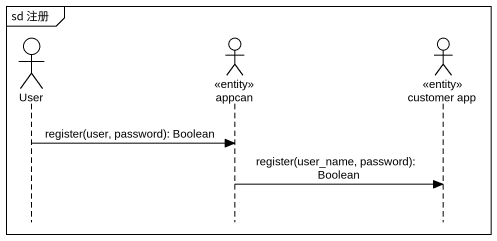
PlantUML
@startuml
mainframe sd 注册
hide footbox
actor User
actor appcan <<entity>>
actor "customer app" as customer_app <<entity>>

User -> appcan : register(user, password): Boolean
appcan -> customer_app : register(user_name, password): Boolean
@enduml
